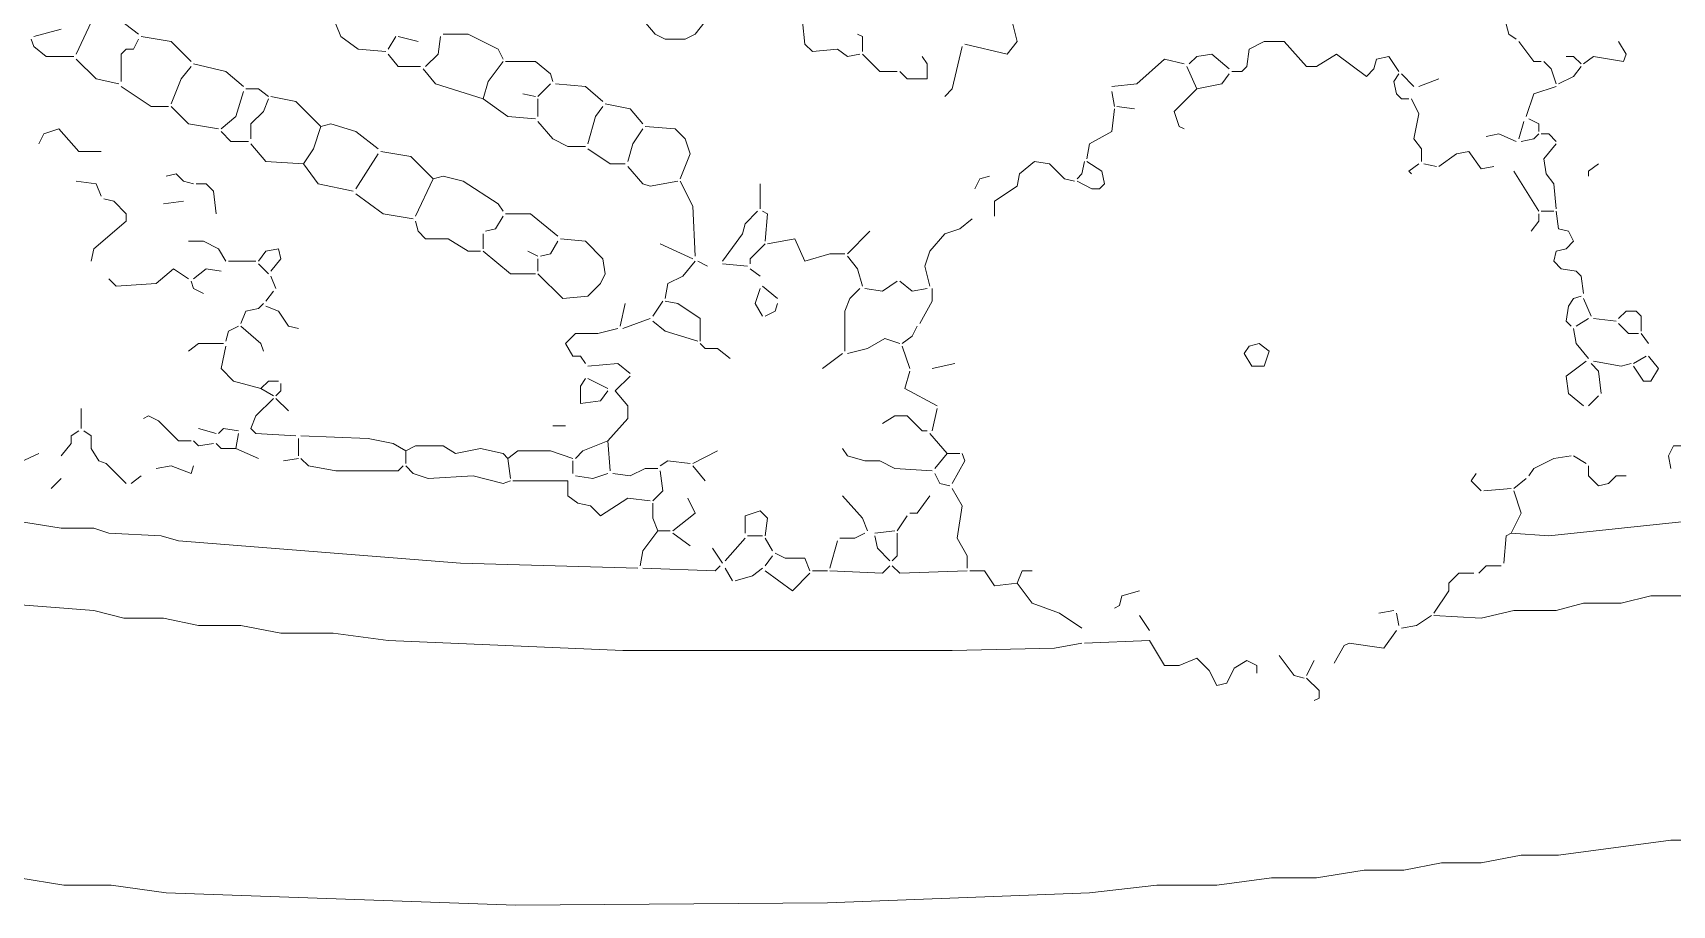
# Model space of a CAD drawing. Header units: millimetres. Extents: x 0 to 150953, y 0 to 85148.
# Drawn here: x 27978 to 47772, y 19796 to 30326 of the extents above; entities that cross this region are included whole.
import ezdxf

# ---------------------------------------------------------------- set-up
doc = ezdxf.new("R2010")
doc.units = ezdxf.units.MM
doc.layers.add('LINEWORK', color=7, linetype='CONTINUOUS', lineweight=0, plot=False)

msp = doc.modelspace()

# ---------------------------------------------------------------- linework, layer by layer
at = {"layer": 'LINEWORK'}
for points in [[(35523.591, 30973.922), (35734.504, 31004.05), (35915.286, 30943.788), (36126.196, 30702.749), (36096.067, 30461.705), (35975.545, 30311.052), (35855.023, 30250.795), (35613.982, 30250.795), (35493.46, 30311.052), (35312.678, 30521.968)], [(37391.667, 30732.878), (37271.148, 30461.705), (37301.276, 30190.533), (37391.667, 30100.142), (37692.971, 30130.271), (37813.493, 30039.88), (37964.143, 30070.014)], [(28714.149, 30521.968), (28503.239, 30070.014)], [(28714.149, 30521.968), (29015.452, 30491.834), (29256.494, 30311.052)], [(28322.457, 30371.315), (27991.022, 30280.924)], [(31636.786, 30431.577), (31697.046, 30280.924), (31907.959, 30130.271), (32239.391, 30100.142)], [(32932.389, 30311.052), (33233.69, 30311.052), (33595.253, 30130.271), (33655.515, 30009.751)], [(37934.012, 30311.052), (37994.274, 30280.924), (37994.274, 30100.142)], [(39802.091, 30461.705), (39862.35, 30220.661), (39741.828, 30070.014), (39229.615, 30190.533)], [(45767.885, 30431.577), (45798.013, 30311.052), (45888.404, 30250.795)], [(27960.894, 30250.795), (27991.022, 30160.405), (28141.675, 30039.88), (28473.107, 30039.88)], [(29256.494, 30250.795), (29196.234, 30130.271), (29105.843, 30130.271), (29045.584, 30070.014), (29045.584, 29738.579)], [(29286.625, 30280.924), (29648.188, 30220.661), (29889.229, 29979.623)], [(32359.913, 30280.924), (32269.522, 30130.271)], [(32390.044, 30280.924), (32631.085, 30220.661)], [(32902.258, 30280.924), (32872.126, 30070.014), (32721.476, 29919.361)], [(39199.484, 30160.405), (39078.964, 29648.188), (38988.573, 29557.797)], [(42453.553, 29859.098), (42574.075, 29859.098), (42634.335, 29919.361), (42664.466, 30130.271), (42845.247, 30220.661), (43086.289, 30220.661), (43357.461, 29919.361), (43477.983, 29919.361), (43719.024, 30070.014), (44080.588, 29798.841), (44170.979, 29889.232), (44201.11, 30009.751), (44351.76, 30039.88), (44472.282, 29859.098)], [(45918.535, 30220.661), (46099.317, 29979.623), (46189.708, 29979.623)], [(47123.744, 30220.661), (47214.135, 30070.014), (47184.007, 29979.623), (46822.443, 30039.88), (46701.924, 29949.489)], [(28503.239, 30009.751), (28744.28, 29768.707), (29015.452, 29708.45)], [(29889.229, 29919.361), (29768.71, 29768.707), (29648.188, 29467.406)], [(29919.361, 29949.489), (30311.055, 29859.098), (30521.965, 29678.317)], [(32269.522, 30070.014), (32390.044, 29919.361), (32661.216, 29919.361)], [(32691.345, 29889.232), (32841.998, 29708.45), (33414.471, 29527.669)], [(33655.515, 29979.623), (33474.734, 29738.579), (33414.471, 29527.669)], [(33685.644, 29979.623), (34047.207, 29979.623), (34227.989, 29828.97), (34258.12, 29738.579)], [(37994.274, 30070.014), (38205.185, 29859.098), (38416.097, 29859.098)], [(38717.401, 30039.88), (38777.661, 29949.489), (38777.661, 29768.707), (38536.619, 29768.707), (38446.229, 29859.098)], [(41881.08, 29949.489), (41640.036, 30009.751), (41308.604, 29708.45), (41007.3, 29678.317)], [(41911.208, 29919.361), (42031.73, 29648.188)], [(41941.339, 29949.489), (42031.73, 30039.88), (42212.512, 30070.014), (42423.425, 29889.232)], [(46219.839, 29979.623), (46310.227, 29889.232), (46370.489, 29708.45)], [(46671.79, 29919.361), (46581.399, 29798.841), (46400.618, 29708.45)], [(46491.009, 30039.88), (46581.399, 30039.88), (46671.79, 29949.489)], [(34227.989, 29708.45), (34077.338, 29557.797)], [(34288.251, 29708.45), (34649.814, 29678.317), (34860.724, 29497.535)], [(42423.425, 29828.97), (42333.034, 29708.45), (42031.73, 29648.188)], [(44472.282, 29828.97), (44412.023, 29738.579), (44442.151, 29587.926), (44502.413, 29527.669), (44592.804, 29527.669)], [(44502.413, 29828.97), (44653.064, 29678.317)], [(44954.367, 29768.707), (44713.323, 29678.317)], [(29045.584, 29678.317), (29407.147, 29437.278), (29618.057, 29437.278)], [(30521.965, 29618.06), (30431.574, 29316.753), (30250.793, 29166.106)], [(30552.096, 29648.188), (30702.747, 29648.188), (30823.269, 29557.797)], [(30823.269, 29527.669), (30763.009, 29377.016), (30612.356, 29226.362), (30612.356, 29045.581)], [(30853.4, 29557.797), (31154.701, 29497.535), (31456.004, 29196.234)], [(33414.471, 29527.669), (33715.775, 29316.753), (34047.207, 29286.625)], [(33896.557, 29587.926), (34047.207, 29557.797)], [(34077.338, 29527.669), (34077.338, 29316.753)], [(41007.3, 29618.06), (41037.431, 29437.278)], [(42031.73, 29648.188), (41760.558, 29377.016), (41820.817, 29196.234), (41881.08, 29166.106)], [(44622.933, 29527.669), (44713.323, 29346.887), (44653.064, 29045.581), (44743.455, 28925.062), (44743.455, 28774.408)], [(46370.489, 29678.317), (46099.317, 29587.926), (46008.926, 29316.753)], [(29648.188, 29437.278), (29859.101, 29226.362), (30220.664, 29166.106)], [(34860.724, 29437.278), (34770.334, 29316.753), (34679.943, 28985.324)], [(34890.856, 29467.406), (35192.159, 29407.144), (35342.81, 29226.362)], [(41037.431, 29407.144), (41007.3, 29135.972), (40736.127, 28985.324), (40705.999, 28804.542)], [(41067.562, 29437.278), (41278.472, 29407.144)], [(28051.285, 28985.324), (28111.544, 29105.843), (28292.326, 29166.106), (28533.367, 28894.933), (28804.54, 28894.933)], [(30250.793, 29135.972), (30371.315, 29015.452), (30582.227, 29015.452)], [(31456.004, 29196.234), (31365.614, 28925.062), (31245.092, 28744.28)], [(31456.004, 29196.234), (31576.526, 29226.362), (31877.827, 29135.972), (32149, 28925.062)], [(34077.338, 29256.496), (34258.12, 29045.581), (34438.901, 28955.19), (34649.814, 28955.19)], [(35342.81, 29166.106), (35222.288, 28985.324), (35162.028, 28774.408)], [(35372.941, 29196.234), (35734.504, 29166.106), (35855.023, 29045.581), (35915.286, 28864.799), (35794.764, 28563.498)], [(45526.841, 29075.715), (45677.494, 29105.843), (45888.404, 29015.452)], [(45978.795, 29256.496), (45918.535, 29045.581)], [(46159.576, 29105.843), (46099.317, 29045.581), (45948.666, 29015.452)], [(46039.057, 29286.625), (46159.576, 29226.362), (46159.576, 29135.972)], [(46189.708, 29105.843), (46280.099, 29105.843), (46370.489, 29015.452)], [(30612.356, 28985.324), (30793.138, 28774.408), (31245.092, 28744.28)], [(34679.943, 28925.062), (34951.115, 28744.28), (35131.897, 28744.28)], [(46370.489, 28985.324), (46219.839, 28804.542), (46249.967, 28623.761), (46340.361, 28503.236), (46370.489, 28201.935)], [(31245.092, 28744.28), (31425.873, 28503.236), (31847.699, 28412.845)], [(32149, 28864.799), (31877.827, 28442.979)], [(32179.131, 28894.933), (32540.694, 28834.671), (32811.867, 28563.498)], [(35162.028, 28714.151), (35342.81, 28503.236), (35433.2, 28473.107), (35764.632, 28533.37)], [(40555.346, 28533.37), (40434.827, 28563.498), (40254.045, 28744.28), (40073.263, 28774.408), (39892.482, 28623.761), (39862.35, 28473.107), (39591.178, 28292.326), (39591.178, 28111.544)], [(40675.868, 28774.408), (40645.737, 28623.761), (40585.477, 28563.498)], [(40705.999, 28774.408), (40886.781, 28653.889), (40916.909, 28503.236), (40856.649, 28442.979), (40766.259, 28442.979), (40585.477, 28533.37)], [(44713.323, 28744.28), (44592.804, 28653.889), (44622.933, 28623.761)], [(44773.586, 28744.28), (44924.236, 28714.151)], [(44954.367, 28714.151), (45165.278, 28864.799), (45315.931, 28894.933), (45466.581, 28684.018), (45617.232, 28714.151)], [(46882.706, 28744.28), (46762.181, 28653.889), (46762.181, 28593.627)], [(28503.239, 28533.37), (28744.28, 28503.236), (28804.54, 28352.588)], [(29587.928, 28593.627), (29708.448, 28623.761), (29798.839, 28533.37), (29919.361, 28503.236)], [(29949.492, 28503.236), (30070.011, 28503.236), (30160.402, 28412.845), (30190.533, 28141.673)], [(32811.867, 28563.498), (32600.954, 28111.544)], [(32811.867, 28563.498), (32932.389, 28593.627), (33173.43, 28533.37), (33595.253, 28262.197), (33655.515, 28171.807)], [(35794.764, 28533.37), (35945.414, 28232.063), (35975.545, 27629.462)], [(36758.931, 28503.236), (36758.931, 28201.935)], [(39530.918, 28593.627), (39410.396, 28563.498), (39350.137, 28442.979)], [(45858.276, 28653.889), (46159.576, 28171.807)], [(28834.671, 28322.454), (28955.193, 28292.326), (29105.843, 28141.673), (29105.843, 28051.282), (28714.149, 27719.853), (28684.02, 27569.199)], [(31877.827, 28382.717), (32209.262, 28141.673), (32570.825, 28081.416)], [(29798.839, 28292.326), (29557.797, 28262.197)], [(33655.515, 28111.544), (33565.124, 27960.891), (33444.602, 27930.763)], [(33685.644, 28141.673), (33986.947, 28141.673), (34318.379, 27870.5)], [(36728.803, 28171.807), (36578.15, 28021.153), (36548.021, 27900.634), (36306.977, 27569.199)], [(36789.063, 28171.807), (36849.322, 28141.673), (36819.194, 27810.243)], [(46159.576, 28141.673), (46159.576, 28051.282), (46069.186, 27930.763)], [(46189.708, 28171.807), (46340.361, 28171.807)], [(46370.489, 28171.807), (46400.618, 27960.891), (46521.143, 27930.763), (46581.399, 27810.243), (46491.009, 27719.853), (46370.489, 27689.719), (46340.361, 27569.199), (46430.752, 27478.808), (46611.533, 27448.68), (46671.79, 27388.418), (46701.924, 27177.508)], [(32600.954, 28051.282), (32631.085, 27930.763), (32721.476, 27840.372), (32992.648, 27840.372), (33233.69, 27689.719), (33384.343, 27689.719)], [(38084.665, 27930.763), (37813.493, 27659.59)], [(39320.006, 28081.416), (39169.355, 27960.891), (38988.573, 27900.634), (38807.792, 27689.719), (38747.529, 27508.937), (38807.792, 27267.898)], [(29859.101, 27810.243), (30039.883, 27810.243), (30220.664, 27719.853), (30311.055, 27569.199)], [(30702.747, 27569.199), (30793.138, 27689.719), (30943.791, 27719.853), (30973.919, 27599.328), (30853.4, 27448.68)], [(33414.471, 27900.634), (33414.471, 27719.853)], [(34348.511, 27840.372), (34649.814, 27810.243), (34860.724, 27599.328), (34890.856, 27418.546), (34830.596, 27298.027), (34679.943, 27147.374), (34378.642, 27117.245), (34077.338, 27418.546)], [(34318.379, 27810.243), (34227.989, 27659.59), (34107.469, 27629.462)], [(35553.722, 27780.109), (35945.414, 27599.328)], [(36819.194, 27780.109), (36638.412, 27599.328), (36638.412, 27539.071)], [(36849.322, 27780.109), (37180.757, 27840.372), (37301.276, 27569.199), (37602.58, 27659.59), (37783.362, 27659.59)], [(30341.183, 27569.199), (30672.618, 27569.199)], [(30702.747, 27539.071), (30823.269, 27418.546)], [(33414.471, 27689.719), (33745.906, 27418.546), (34047.207, 27418.546)], [(33956.816, 27689.719), (34077.338, 27629.462)], [(34077.338, 27599.328), (34077.338, 27448.68)], [(35975.545, 27569.199), (35824.895, 27388.418), (35644.113, 27298.027), (35613.982, 27117.245)], [(36005.677, 27569.199), (36126.196, 27508.937)], [(36306.977, 27539.071), (36608.281, 27508.937)], [(37813.493, 27629.462), (37934.012, 27478.808), (37994.274, 27267.898)], [(28894.93, 27358.289), (28985.321, 27267.898), (29467.406, 27298.027), (29678.319, 27478.808), (29859.101, 27358.289)], [(29889.229, 27328.155), (29919.361, 27237.764), (30039.883, 27177.508)], [(30250.793, 27448.68), (30070.011, 27478.808), (29919.361, 27358.289)], [(30853.4, 27388.418), (30913.66, 27237.764)], [(36638.412, 27478.808), (36758.931, 27388.418)], [(38416.097, 27328.155), (38235.316, 27207.636), (38024.403, 27237.764)], [(38446.229, 27328.155), (38596.879, 27207.636), (38777.661, 27237.764)], [(30883.528, 27207.636), (30793.138, 27087.117)], [(36758.931, 27237.764), (36698.672, 27056.983), (36789.063, 26906.335)], [(36789.063, 27267.898), (36969.844, 27117.245)], [(37964.143, 27237.764), (37843.621, 27117.245), (37783.362, 26966.592), (37783.362, 26484.509)], [(38837.92, 27237.764), (38837.92, 27087.117), (38687.27, 26815.944)], [(46671.79, 27147.374), (46581.399, 27117.245), (46521.143, 27026.854), (46491.009, 26846.073), (46551.271, 26785.81)], [(46701.924, 27117.245), (46792.315, 26906.335)], [(30763.009, 27056.983), (30702.747, 26996.726), (30552.096, 26966.592), (30491.837, 26815.944)], [(30793.138, 27026.854), (30943.791, 26966.592), (31064.31, 26785.81), (31184.832, 26755.682)], [(35131.897, 27056.983), (35071.637, 26785.81)], [(35583.851, 27087.117), (35463.332, 26906.335)], [(35613.982, 27087.117), (35764.632, 27056.983), (36035.805, 26876.201), (36035.805, 26605.029)], [(36969.844, 27056.983), (36939.713, 26966.592), (36819.194, 26906.335)], [(47123.744, 26876.201), (47214.135, 26966.592), (47334.66, 26966.592), (47394.917, 26906.335), (47394.917, 26725.554)], [(30461.705, 26785.81), (30341.183, 26725.554), (30311.055, 26605.029)], [(30491.837, 26785.81), (30732.878, 26574.9), (30763.009, 26484.509)], [(35041.506, 26755.682), (34800.465, 26695.42), (34529.292, 26695.42), (34408.77, 26574.9), (34499.161, 26424.247), (34589.552, 26424.247), (34649.814, 26333.856)], [(35433.2, 26876.201), (35101.768, 26755.682)], [(35463.332, 26846.073), (35613.982, 26725.554), (36005.677, 26605.029)], [(38657.139, 26785.81), (38596.879, 26665.291), (38476.357, 26574.9)], [(46581.399, 26755.682), (46611.533, 26574.9), (46762.181, 26394.119)], [(46762.181, 26876.201), (46611.533, 26785.81)], [(46822.443, 26876.201), (47093.616, 26846.073)], [(47123.744, 26815.944), (47244.269, 26695.42), (47364.788, 26695.42)], [(30280.924, 26574.9), (29979.62, 26574.9), (29859.101, 26484.509)], [(30311.055, 26544.772), (30250.793, 26273.599), (30401.446, 26122.946), (30732.878, 26032.555)], [(36035.805, 26574.9), (36096.067, 26514.638), (36246.718, 26514.638), (36397.368, 26394.119)], [(38446.229, 26574.9), (38265.447, 26635.163), (38054.534, 26514.638), (37813.493, 26454.381)], [(38476.357, 26544.772), (38566.748, 26273.599)], [(47394.917, 26695.42), (47485.308, 26574.9)], [(34679.943, 26303.728), (35041.506, 26333.856), (35192.159, 26213.337)], [(37753.23, 26454.381), (37512.189, 26273.599)], [(39109.093, 26333.856), (38837.92, 26273.599)], [(46732.053, 26363.99), (46491.009, 26183.209), (46521.143, 25972.293), (46701.924, 25821.645)], [(46792.315, 26333.856), (46882.706, 26243.465), (46912.834, 25972.293)], [(46822.443, 26363.99), (47153.878, 26303.728), (47274.397, 26333.856)], [(47455.179, 26424.247), (47304.526, 26333.856)], [(47485.308, 26424.247), (47605.832, 26273.599), (47515.442, 26122.946), (47425.051, 26122.946), (47304.526, 26303.728)], [(34649.814, 26153.075), (34589.552, 26062.684), (34589.552, 25851.774), (34830.596, 25881.902), (34920.987, 26002.427)], [(34679.943, 26153.075), (34920.987, 26032.555)], [(35192.159, 26183.209), (35011.378, 26002.427)], [(38566.748, 26243.465), (38506.488, 26032.555), (38898.183, 25821.645)], [(30943.791, 26122.946), (30823.269, 26122.946), (30732.878, 26032.555)], [(30732.878, 26032.555), (30883.528, 25942.165)], [(30973.919, 26092.818), (30973.919, 26002.427), (30913.66, 25942.165)], [(35011.378, 26002.427), (35162.028, 25821.645), (35162.028, 25670.992), (34920.987, 25399.82)], [(46882.706, 25942.165), (46762.181, 25821.645)], [(28563.498, 25791.511), (28563.498, 25550.473)], [(30883.528, 25912.036), (30672.618, 25701.121), (30612.356, 25550.473)], [(30913.66, 25912.036), (31064.31, 25761.383)], [(38898.183, 25791.511), (38837.92, 25520.339)], [(29316.756, 25670.992), (29377.016, 25701.121), (29497.538, 25640.864), (29738.579, 25399.82), (29889.229, 25399.82)], [(29979.62, 25550.473), (30190.533, 25490.211)], [(30461.705, 25520.339), (30280.924, 25550.473), (30220.664, 25490.211)], [(30612.356, 25550.473), (30672.618, 25490.211), (31154.701, 25460.082)], [(34258.12, 25580.601), (34408.77, 25580.601)], [(38235.316, 25610.73), (38385.966, 25701.121), (38536.619, 25701.121), (38717.401, 25520.339), (38777.661, 25520.339)], [(28533.367, 25520.339), (28442.976, 25460.082), (28442.976, 25369.691), (28322.457, 25219.038)], [(28593.629, 25520.339), (28684.02, 25460.082), (28684.02, 25309.429), (28774.411, 25158.776), (28864.802, 25128.647), (29105.843, 24887.603)], [(29919.361, 25399.82), (29979.62, 25339.557), (30160.402, 25369.691)], [(30190.533, 25369.691), (30250.793, 25309.429), (30431.574, 25309.429)], [(30461.705, 25490.211), (30431.574, 25309.429)], [(31184.832, 25429.948), (31184.832, 25219.038)], [(31214.963, 25460.082), (32028.481, 25429.948), (32329.781, 25369.691), (32480.435, 25279.3)], [(32480.435, 25279.3), (32600.954, 25339.557), (32932.389, 25339.557), (33083.039, 25249.166), (33384.343, 25309.429), (33655.515, 25249.166), (33715.775, 25188.91)], [(34920.987, 25399.82), (34619.683, 25279.3), (34529.292, 25188.91)], [(34920.987, 25399.82), (34951.115, 25038.256)], [(38807.792, 25490.211), (39018.702, 25249.166)], [(57036.606, 25520.339), (56976.343, 25429.948), (56765.433, 25369.691), (55680.744, 25279.3), (55258.918, 25188.91), (54686.445, 25188.91), (54324.881, 25098.519), (52426.674, 24917.737), (52004.848, 24827.346), (51372.113, 24797.212), (50950.293, 24706.822), (50588.729, 24706.822), (50106.641, 24616.431), (49714.95, 24616.431), (46280.099, 24254.867), (45828.144, 24285.001)], [(47967.396, 25249.166), (47907.133, 25339.557), (47786.614, 25339.557), (47726.352, 25219.038), (47756.48, 25068.385)], [(28051.285, 25249.166), (27659.59, 25068.385), (27448.677, 25098.519)], [(30431.574, 25309.429), (30702.747, 25188.91)], [(31184.832, 25188.91), (31004.05, 25158.776)], [(31214.963, 25188.91), (31305.354, 25098.519), (31636.786, 25038.256), (32390.044, 25038.256), (32450.303, 25098.519)], [(32480.435, 25279.3), (32480.435, 25128.647)], [(33715.775, 25188.91), (33836.297, 25279.3), (34227.989, 25279.3), (34499.161, 25188.91)], [(33715.775, 25188.91), (33745.906, 24947.866)], [(34499.161, 25158.776), (34499.161, 25008.128)], [(35915.286, 25128.647), (35644.113, 25158.776), (35553.722, 25098.519)], [(36246.718, 25279.3), (35945.414, 25128.647)], [(37753.23, 25309.429), (37813.493, 25219.038), (38024.403, 25158.776), (38205.185, 25158.776), (38385.966, 25068.385), (38837.92, 25038.256)], [(39018.702, 25249.166), (38868.051, 25068.385)], [(39018.702, 25249.166), (39169.355, 25249.166)], [(39199.484, 25249.166), (39229.615, 25158.776), (39078.964, 24887.603)], [(46340.361, 25188.91), (46099.317, 25068.385), (46039.057, 24977.994)], [(46551.271, 25219.038), (46340.361, 25188.91)], [(46581.399, 25219.038), (46732.053, 25128.647)], [(28322.457, 24947.866), (28201.935, 24827.346)], [(29286.625, 24977.994), (29166.103, 24887.603)], [(29919.361, 25098.519), (29889.229, 25008.128), (29648.188, 25098.519), (29467.406, 25068.385)], [(32480.435, 25098.519), (32570.825, 25008.128), (32751.607, 24947.866), (33293.952, 24977.994), (33655.515, 24887.603), (33745.906, 24917.737)], [(34920.987, 25008.128), (34740.205, 24947.866), (34529.292, 24977.994)], [(35523.591, 25068.385), (35372.941, 25068.385), (35192.159, 24977.994), (34981.246, 25008.128)], [(35553.722, 25038.256), (35583.851, 24797.212), (35463.332, 24676.693)], [(35945.414, 25098.519), (36096.067, 24917.737)], [(38868.051, 25008.128), (38928.311, 24887.603), (39048.833, 24857.475)], [(45406.322, 25008.128), (45346.059, 24917.737), (45466.581, 24797.212)], [(46008.926, 24947.866), (45858.276, 24827.346)], [(46762.181, 25098.519), (46762.181, 24977.994), (46882.706, 24857.475), (47003.225, 24887.603), (47093.616, 24977.994), (47214.135, 24977.994)], [(25550.47, 24797.212), (25610.733, 24736.956), (26213.337, 24676.693), (26363.987, 24616.431), (26635.16, 24616.431), (28322.457, 24345.258), (28714.149, 24345.258), (28894.93, 24285.001), (29527.666, 24254.867), (29738.579, 24194.611), (33143.299, 23923.438), (35282.55, 23863.176)], [(33776.035, 24917.737), (34438.901, 24917.737)], [(34438.901, 24917.737), (34438.901, 24736.956), (34559.423, 24646.565), (34710.074, 24616.431), (34830.596, 24495.912), (35162.028, 24706.822), (35433.2, 24676.693)], [(39078.964, 24827.346), (39199.484, 24616.431), (39139.224, 24224.739), (39259.746, 24013.829), (39259.746, 23863.176)], [(45828.144, 24827.346), (45496.712, 24797.212)], [(45858.276, 24797.212), (45948.666, 24526.04), (45828.144, 24285.001)], [(35463.332, 24646.565), (35463.332, 24465.783), (35523.591, 24315.13)], [(35885.155, 24706.822), (35975.545, 24526.04), (35704.373, 24315.13)], [(36578.15, 24285.001), (36578.15, 24495.912), (36758.931, 24556.174), (36849.322, 24465.783), (36819.194, 24254.867)], [(37753.23, 24736.956), (37994.274, 24465.783), (38054.534, 24315.13)], [(38807.792, 24736.956), (38657.139, 24526.04), (38566.748, 24526.04)], [(38536.619, 24495.912), (38416.097, 24315.13)], [(35523.591, 24315.13), (35342.81, 24074.086), (35312.678, 23893.304)], [(35523.591, 24315.13), (35674.242, 24315.13)], [(35704.373, 24285.001), (35915.286, 24134.348)], [(36578.15, 24224.739), (36337.109, 23953.567)], [(36608.281, 24254.867), (36789.063, 24254.867)], [(36819.194, 24224.739), (36909.585, 24074.086)], [(37692.971, 24194.611), (37602.58, 23863.176)], [(38024.403, 24285.001), (37903.884, 24224.739), (37723.102, 24224.739)], [(38385.966, 24315.13), (38144.925, 24285.001)], [(38144.925, 24254.867), (38175.056, 24104.22), (38325.707, 23953.567)], [(38416.097, 24285.001), (38416.097, 24013.829), (38355.838, 23953.567)], [(45828.144, 24285.001), (45767.885, 24254.867), (45737.754, 23923.438)], [(36186.458, 24104.22), (36306.977, 23923.438)], [(36909.585, 24013.829), (36819.194, 23893.304)], [(36939.713, 24043.957), (37060.235, 23983.695), (37301.276, 23983.695), (37361.539, 23833.047)], [(36276.849, 23893.304), (36216.587, 23833.047), (35342.81, 23863.176)], [(36337.109, 23863.176), (36427.499, 23712.523)], [(36789.063, 23863.176), (36668.541, 23772.785), (36457.631, 23712.523)], [(36819.194, 23833.047), (37150.626, 23592.003), (37361.539, 23802.913)], [(37391.667, 23833.047), (37572.449, 23833.047)], [(38325.707, 23893.304), (38235.316, 23802.913), (37602.58, 23833.047)], [(38355.838, 23893.304), (38446.229, 23802.913), (39259.746, 23833.047)], [(39289.874, 23833.047), (39470.656, 23833.047), (39591.178, 23652.266), (39862.35, 23682.394)], [(40043.132, 23833.047), (39922.61, 23833.047), (39862.35, 23682.394)], [(45376.19, 23802.913), (45195.409, 23802.913), (45074.887, 23682.394), (45074.887, 23592.003), (44894.105, 23320.831)], [(45707.622, 23893.304), (45526.841, 23893.304), (45436.45, 23802.913)], [(39862.35, 23682.394), (40043.132, 23441.35), (40374.564, 23320.831), (40645.737, 23140.049)], [(41338.735, 23592.003), (41127.822, 23531.741), (41097.691, 23411.222), (41037.431, 23381.093)], [(27569.199, 23441.35), (28714.149, 23350.959), (29075.712, 23260.569), (29557.797, 23260.569), (29979.62, 23170.178), (30491.837, 23170.178), (30973.919, 23079.787), (31606.655, 23079.787), (32269.522, 22989.396), (35101.768, 22868.877), (39078.964, 22868.877), (40314.305, 22899.005), (40645.737, 22959.268)], [(47937.262, 23531.741), (47515.442, 23531.741), (47153.878, 23441.35), (46701.924, 23441.35), (46370.489, 23350.959), (45858.276, 23350.959), (45466.581, 23260.569), (44894.105, 23290.702)], [(41338.735, 23290.702), (41459.254, 23109.921)], [(44412.023, 23350.959), (44231.241, 23320.831)], [(44442.151, 23320.831), (44472.282, 23170.178)], [(44863.977, 23290.702), (44683.195, 23170.178), (44502.413, 23140.049)], [(41459.254, 22989.396), (40675.868, 22959.268)], [(41459.254, 22989.396), (41640.036, 22688.095), (41820.817, 22688.095), (42031.73, 22778.486)], [(44442.151, 23109.921), (44291.501, 22899.005), (43869.678, 22959.268), (43809.415, 22929.139), (43688.896, 22718.224)], [(42031.73, 22778.486), (42182.381, 22627.833), (42272.771, 22447.051), (42393.293, 22477.185), (42483.684, 22657.967), (42634.335, 22748.358), (42754.857, 22688.095), (42754.857, 22597.704)], [(43026.029, 22808.614), (43206.811, 22567.576), (43327.333, 22537.442)], [(43447.852, 22748.358), (43357.461, 22567.576)], [(43357.461, 22537.442), (43508.114, 22386.794), (43508.114, 22296.403), (43447.852, 22266.27)], [(27810.241, 20127.024), (28352.585, 20036.633), (28925.062, 20036.633), (29587.928, 19946.242), (33806.166, 19795.589), (37572.449, 19825.717), (40736.127, 19946.242), (41549.645, 20036.633), (42272.771, 20036.633), (42935.638, 20127.024), (43477.983, 20127.024), (44050.459, 20217.415), (44532.542, 20217.415), (44984.496, 20307.805), (45466.581, 20307.805), (45948.666, 20398.196), (46400.618, 20398.196), (47756.48, 20578.978), (48178.306, 20578.978)]]:
    msp.add_lwpolyline(points, dxfattribs=at)
msp.add_lwpolyline([(42664.466, 26544.772), (42784.988, 26574.9), (42905.507, 26484.509), (42845.247, 26303.728), (42694.597, 26303.728), (42604.206, 26454.381)], close=True, dxfattribs=at)

doc.saveas('drawing.dxf')
